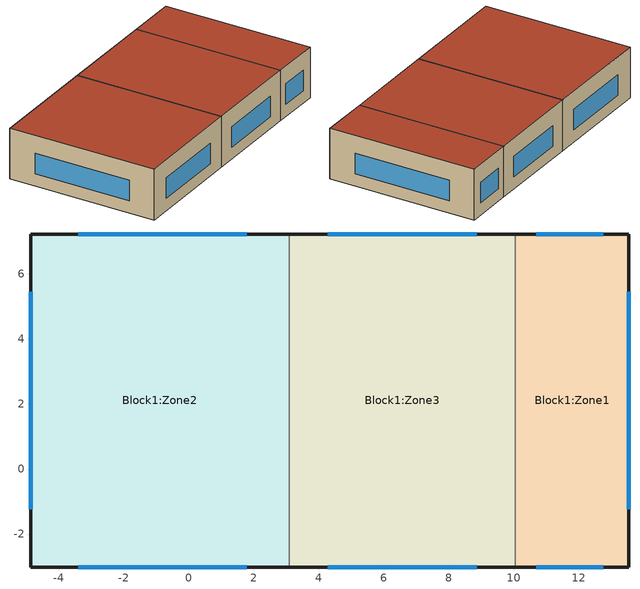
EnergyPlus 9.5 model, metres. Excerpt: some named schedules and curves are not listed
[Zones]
Block1:Zone2
 floor ground (Project ground floor): 3.09,-3.01 -4.86,-3.01 -4.86,7.23 3.09,7.23 z0
 wall outside (Project wall): 3.09,7.23 -4.86,7.23 -4.86,-3.01 3.09,-3.01 z0:3.5
 wall to Block1:Zone3 (Project semi-exposed wall): 3.09,-3.01 3.09,7.23 z0:3.5
 window (1001): 1.78,7.23 -3.4,7.23 / -4.86,5.45 -4.86,-1.23 / -3.4,-3.01 1.78,-3.01 z0.84:2.26
 roof outside (Copy of Project flat roof): -4.86,-3.01 3.09,-3.01 3.09,7.23 -4.86,7.23 z3.5
Block1:Zone3
 floor ground (Project ground floor): 10.05,-3.01 3.09,-3.01 3.09,7.23 10.05,7.23 z0
 wall outside (Project wall): 10.05,7.23 3.09,7.23 / 3.09,-3.01 10.05,-3.01 z0:3.5
 wall to Block1:Zone1 (Project semi-exposed wall_Rev): 10.05,-3.01 10.05,7.23 z0:3.5
 window (1001): 8.87,7.23 4.28,7.23 / 4.28,-3.01 8.87,-3.01 z0.84:2.26
 roof outside (Copy of Project flat roof): 3.09,-3.01 10.05,-3.01 10.05,7.23 3.09,7.23 z3.5
Block1:Zone1
 floor ground (Project ground floor): 13.54,-3.01 10.05,-3.01 10.05,7.23 13.54,7.23 z0
 wall outside (Project wall): 10.05,-3.01 13.54,-3.01 13.54,7.23 10.05,7.23 z0:3.5
 window (1001): 13.54,-1.23 13.54,5.45 / 12.75,7.23 10.7,7.23 / 10.7,-3.01 12.75,-3.01 z0.84:2.26
 roof outside (Copy of Project flat roof): 10.05,-3.01 13.54,-3.01 13.54,7.23 10.05,7.23 z3.5
[Building]
Building: North Axis=0; Terrain=Suburbs; Loads Convergence Tolerance Value=0.04; Temperature Convergence Tolerance Value=0.4; Solar Distribution=FullExterior; Maximum Number of Warmup Days=25; Minimum Number of Warmup Days=6
[Site:Location]
Untitled (O1-O1:31-12)  (01-01:31-12): Latitude=40.45; Longitude=-3.55; Time Zone=1; Elevation=582
[SizingPeriod:DesignDay] Day of Month=15; Humidity Condition Type=WetBulb; Barometric Pressure=94525.9; Wind Direction=0; Rain Indicator=No; Snow Indicator=No
Name | Month | Day Type | Maximum DryBulb Temperature | Daily DryBulb Temperature Range | Wetbulb or DewPoint at Maximum DryBulb | Wind Speed | Daylight Saving Time Indicator | Solar Model Indicator | Sky Clearness
Summer Design Day in Untitled (O1-O1:31-12) Jul | 7 | SummerDesignDay | 38.2 | 17.5 | 20.3 | 0 | Yes | ASHRAEClearSky | 0.98
Summer Design Day in Untitled (O1-O1:31-12) Aug | 8 | SummerDesignDay | 38 | 17.4 | 19.9 | 0 | Yes | ASHRAEClearSky | 0.98
Summer Design Day in Untitled (O1-O1:31-12) Sep | 9 | SummerDesignDay | 34.9 | 16.8 | 19.3 | 0 | Yes | ASHRAEClearSky | 0.98
Winter Design Day in Untitled (O1-O1:31-12) | 1 | WinterDesignDay | -4 | 0 | -4 | 11.6 | No |  | 0
[Site:GroundTemperature:BuildingSurface]
18, 18, 18, 18, 18, 18, 18, 18, 18, 18, 18, 18
[Site:GroundTemperature:FCfactorMethod]
January Ground Temperature=6.09; February Ground Temperature=5.28; March Ground Temperature=6.71; April Ground Temperature=8.95; May Ground Temperature=14.81; June Ground Temperature=19.34; July Ground Temperature=22.39; August Ground Temperature=23.32; September Ground Temperature=21.74; October Ground Temperature=18.22; November Ground Temperature=13.53; December Ground Temperature=9.18
[Site:GroundTemperature:Shallow]
14, 14, 14, 14, 14, 14, 14, 14, 14, 14, 14, 14
[Site:GroundTemperature:Deep]
14, 14, 14, 14, 14, 14, 14, 14, 14, 14, 14, 14
[Site:GroundReflectance]
0.2, 0.2, 0.2, 0.2, 0.2, 0.2, 0.2, 0.2, 0.2, 0.2, 0.2, 0.2
[Site:GroundReflectance:SnowModifier]
2, 2
[Site:WaterMainsTemperature]
Calculation Method=Correlation; Annual Average Outdoor Air Temperature=10; Maximum Difference In Monthly Average Outdoor Air Temperatures=20
[Material] Roughness=Rough; Thermal Absorptance=0.9
Name | Thickness | Conductivity | Density | Specific Heat | Solar Absorptance | Visible Absorptance
Urea Formaldehyde Foam_.1327 | 0.1327 | 0.04 | 10 | 1400 | 0.6 | 0.6
Cast Concrete_.1 | 0.1 | 1.13 | 2000 | 1000 | 0.6 | 0.6
Floor/Roof Screed_.O7 | 0.07 | 0.41 | 1200 | 840 | 0.73 | 0.73
Timber Flooring_.O3 | 0.03 | 0.14 | 650 | 1200 | 0.78 | 0.78
Asphalt 1_.O1 | 0.01 | 0.7 | 2100 | 1000 | 0.85 | 0.9
MW Glass Wool (rolls)_.1445 | 0.1445 | 0.04 | 12 | 840 | 0.6 | 0.6
Plasterboard_.O13 | 0.013 | 0.25 | 2800 | 896 | 0.5 | 0.5
Brickwork Outer_.1 | 0.1 | 0.84 | 1700 | 800 | 0.7 | 0.7
XPS Extruded Polystyrene  - CO2 Blowing_.O795 | 0.0795 | 0.034 | 35 | 1400 | 0.6 | 0.6
Concrete Block (Medium)_.1 | 0.1 | 0.51 | 1400 | 1000 | 0.6 | 0.6
Gypsum Plastering_.O13 | 0.013 | 0.4 | 1000 | 1000 | 0.5 | 0.5
[Material:NoMass]
3_RVAL_3: Roughness=Rough; Thermal Resistance=0.18; Thermal Absorptance=0.9; Solar Absorptance=0.7; Visible Absorptance=0.7
[WindowMaterial:Glazing] Optical Data Type=SpectralAverage; Thickness=0.003; Infrared Transmittance at Normal Incidence=0; Front Side Infrared Hemispherical Emissivity=0.84; Conductivity=0.9; Dirt Correction Factor for Solar and Visible Transmittance=1
Name | Solar Transmittance at Normal Incidence | Front Side Solar Reflectance at Normal Incidence | Back Side Solar Reflectance at Normal Incidence | Visible Transmittance at Normal Incidence | Front Side Visible Reflectance at Normal Incidence | Back Side Visible Reflectance at Normal Incidence | Back Side Infrared Hemispherical Emissivity
2 | 0.837 | 0.075 | 0.075 | 0.898 | 0.081 | 0.081 | 0.84
38 | 0.74 | 0.09 | 0.1 | 0.82 | 0.11 | 0.12 | 0.2
[WindowMaterial:Gas]
1002: Gas Type=Air; Thickness=0.013
[Construction]
Project ground floor: Urea Formaldehyde Foam_.1327, Cast Concrete_.1, Floor/Roof Screed_.O7, Timber Flooring_.O3
Copy of Project flat roof: Asphalt 1_.O1, MW Glass Wool (rolls)_.1445, 3_RVAL_3, Plasterboard_.O13
Project semi-exposed wall; Project wall: Brickwork Outer_.1, XPS Extruded Polystyrene  - CO2 Blowing_.O795, Concrete Block (Medium)_.1, Gypsum Plastering_.O13
Project semi-exposed wall_Rev: Gypsum Plastering_.O13, Concrete Block (Medium)_.1, XPS Extruded Polystyrene  - CO2 Blowing_.O795, Brickwork Outer_.1
1001: 38, 1002, 2
[Zone] Type=1; Multiplier=1; Zone Inside Convection Algorithm=TARP
Name | Volume | Floor Area | Part of Total Floor Area
Block1:Zone2 | 254.0256 | 72.5787 | Yes
Block1:Zone3 | 225.2987 | 64.3711 | No
Block1:Zone1 | 103.0831 | 29.4523 | Yes
[PEOPLE] Number of People Schedule=Office_OpenOff_Occ; Number of People Calculation Method=People/Area; People per Zone Floor Area=0.111; Fraction Radiant=0.3; Sensible Heat Fraction=AutoCalculate; Carbon Dioxide Generation Rate=3.82e-08; Enable ASHRAE 55 Comfort Warnings=No; Mean Radiant Temperature Calculation Type=ZoneAveraged; Work Efficiency Schedule=Work efficiency; Clothing Insulation Calculation Method=ClothingInsulationSchedule; Air Velocity Schedule=AirVelocitySchedule; Thermal Comfort Model 1 Type=AdaptiveASH55; Thermal Comfort Model 2 Type=AdaptiveCEN15251
Name | Zone or ZoneList | Activity Level Schedule | Clothing Insulation Schedule
People Block1:Zone2 | Block1:Zone2 | Activity Schedule 35 | Clothing Schedule 35
People Block1:Zone1 | Block1:Zone1 | Activity Schedule 49 | Clothing Schedule 49
[Lights] Schedule=Office_OpenOff_Light; Design Level Calculation Method=Watts/Area; Watts per Zone Floor Area=20; Return Air Fraction=0; Fraction Radiant=0.42; Fraction Visible=0.18; Fraction Replaceable=1
Name | Zone or ZoneList
Block1:Zone2 | Block1:Zone2
Block1:Zone1 | Block1:Zone1
[OtherEquipment] Fuel Type=Electricity; Schedule=Office_OpenOff_Equip; Design Level Calculation Method=Watts/Area; Power per Zone Floor Area=11.77; Fraction Latent=0; Fraction Radiant=0.2; Fraction Lost=0; Carbon Dioxide Generation Rate=0
Name | Zone or ZoneList | EndUse Subcategory
Block1:Zone2 Equipment gain 1 | Block1:Zone2 | ELECTRIC EQUIPMENT#Block1:Zone2#05
Block1:Zone1 Equipment gain 1 | Block1:Zone1 | ELECTRIC EQUIPMENT#Block1:Zone1#05
[DesignSpecification:OutdoorAir] Outdoor Air Method=Sum; Outdoor Air Flow per Person=0.01; Outdoor Air Flow per Zone Floor Area=0; Outdoor Air Flow per Zone=0; Outdoor Air Flow Air Changes per Hour=0; Outdoor Air Schedule=On 24/7
Block1:Zone2 Design Specification Outdoor Air Object; Block1:Zone1 Design Specification Outdoor Air Object
[DesignSpecification:ZoneAirDistribution] Zone Air Distribution Effectiveness in Cooling Mode=1; Zone Air Distribution Effectiveness in Heating Mode=1; Zone Secondary Recirculation Fraction=0
Block1:Zone2 Design Specification Zone Air Distribution Object; Block1:Zone1 Design Specification Zone Air Distribution Object
[Sizing:Zone] Zone Cooling Design Supply Air Temperature Input Method=SupplyAirTemperature; Zone Cooling Design Supply Air Temperature=14; Zone Cooling Design Supply Air Temperature Difference=5; Zone Heating Design Supply Air Temperature Input Method=SupplyAirTemperature; Zone Heating Design Supply Air Temperature=50; Zone Heating Design Supply Air Temperature Difference=15; Zone Cooling Design Supply Air Humidity Ratio=0.009; Zone Heating Design Supply Air Humidity Ratio=0.004; Zone Heating Sizing Factor=1.25; Zone Cooling Sizing Factor=1.15; Cooling Design Air Flow Method=DesignDay; Cooling Design Air Flow Rate=0; Cooling Minimum Air Flow per Zone Floor Area=0.00076; Cooling Minimum Air Flow=0; Cooling Minimum Air Flow Fraction=0; Heating Design Air Flow Method=DesignDay; Heating Design Air Flow Rate=0; Heating Maximum Air Flow per Zone Floor Area=0.00203; Heating Maximum Air Flow=0.14158; Heating Maximum Air Flow Fraction=0.3; Account for Dedicated Outdoor Air System=No; Dedicated Outdoor Air System Control Strategy=NeutralSupplyAir; Dedicated Outdoor Air Low Setpoint Temperature for Design=autosize; Dedicated Outdoor Air High Setpoint Temperature for Design=autosize
Name | Design Specification Outdoor Air Object | Design Specification Zone Air Distribution Object
Block1:Zone2 | Block1:Zone2 Design Specification Outdoor Air Object | Block1:Zone2 Design Specification Zone Air Distribution Object
Block1:Zone1 | Block1:Zone1 Design Specification Outdoor Air Object | Block1:Zone1 Design Specification Zone Air Distribution Object
[ZoneControl:Thermostat] Control Type Schedule=Control type schedule: Always 4
Name | Zone or ZoneList | Control 1
Block1:Zone2 Thermostat | Block1:Zone2 | Block1:Zone2 Dual SP
Block1:Zone1 Thermostat | Block1:Zone1 | Block1:Zone1 Dual SP
[ZoneControl:Thermostat:OperativeTemperature] Radiative Fraction Input Mode=Scheduled; Radiative Fraction Schedule=TypOperativeTempControlSch
Name | Thermostat
 | Block1:Zone2 Thermostat
 | Block1:Zone1 Thermostat
[ThermostatSetpoint:DualSetpoint]
Name | Heating Setpoint Temperature Schedule | Cooling Setpoint Temperature Schedule
Block1:Zone2 Dual SP | FORSCRIPT_AHST_Block1_Zone2 | FORSCRIPT_ACST_Block1_Zone2
Block1:Zone1 Dual SP | FORSCRIPT_AHST_Block1_Zone1 | FORSCRIPT_ACST_Block1_Zone1
[ZoneHVAC:PackagedTerminalAirConditioner] Availability Schedule=On 24/7; Cooling Supply Air Flow Rate=autosize; Heating Supply Air Flow Rate=autosize; No Load Supply Air Flow Rate=autosize; Cooling Outdoor Air Flow Rate=0; Heating Outdoor Air Flow Rate=0; No Load Outdoor Air Flow Rate=0; Fan Placement=DrawThrough; Supply Air Fan Operating Mode Schedule=Fan operation mode - Cycling
Name | Supply Air Fan | Heating Coil | Cooling Coil
Block1:Zone2 PTAC | Block1:Zone2 PTAC Supply Fan | Block1:Zone2 PTAC Heating Coil | Block1:Zone2 PTAC DX Cooling Coil
Block1:Zone1 PTAC | Block1:Zone1 PTAC Supply Fan | Block1:Zone1 PTAC Heating Coil | Block1:Zone1 PTAC DX Cooling Coil
[Zone equipment]
Block1:Zone2: Block1:Zone2 PTAC
Block1:Zone1: Block1:Zone1 PTAC
[Fan:OnOff] Availability Schedule=On 24/7; Fan Total Efficiency=0.7; Pressure Rise=100; Maximum Flow Rate=autosize; Motor Efficiency=0.9; Motor In Airstream Fraction=1; Fan Power Ratio Function of Speed Ratio Curve=DefaultFanPowerRatioCurve; Fan Efficiency Ratio Function of Speed Ratio Curve=DefaultFanEffRatioCurve; EndUse Subcategory=General
Block1:Zone2 PTAC Supply Fan; Block1:Zone1 PTAC Supply Fan
[Coil:Cooling:DX:SingleSpeed] Availability Schedule=On 24/7; Gross Rated Total Cooling Capacity=autosize; Gross Rated Sensible Heat Ratio=autosize; Gross Rated Cooling COP=3; Rated Air Flow Rate=autosize; Rated Evaporator Fan Power Per Volume Flow Rate=773.3; Total Cooling Capacity Function of Temperature Curve=DXClgCoilTotalClgCapFuncTemperature; Total Cooling Capacity Function of Flow Fraction Curve=DXClgCoilTotalClgCapFuncFlowFraction; Energy Input Ratio Function of Temperature Curve=DXClgCoilEnergyInputRatioFuncTemperature; Energy Input Ratio Function of Flow Fraction Curve=DXClgCoilEnergyInputRatioFuncFlowFraction; Part Load Fraction Correlation Curve=DXCoilPartLoadFractionCorrelation; Minimum Outdoor DryBulb Temperature for Compressor Operation=-25; Nominal Time for Condensate Removal to Begin=0; Ratio of Initial Moisture Evaporation Rate and Steady State Latent Capacity=0; Maximum Cycling Rate=0; Latent Capacity Time Constant=0; Condenser Type=AirCooled; Evaporative Condenser Effectiveness=0.9; Evaporative Condenser Air Flow Rate=autosize; Evaporative Condenser Pump Rated Power Consumption=0; Crankcase Heater Capacity=0; Maximum Outdoor DryBulb Temperature for Crankcase Heater Operation=10
Block1:Zone2 PTAC DX Cooling Coil; Block1:Zone1 PTAC DX Cooling Coil
[Coil:Heating:Electric] Availability Schedule=On 24/7; Efficiency=1; Nominal Capacity=autosize
Block1:Zone2 PTAC Heating Coil; Block1:Zone1 PTAC Heating Coil
[ENERGYMANAGEMENTSYSTEM:SENSOR]
Name | OutputVariable or OutputMeter Index Key | OutputVariable or OutputMeter
RMOT | People Block1:Zone2 | Zone Thermal Comfort CEN 15251 Adaptive Model Running Average Outdoor Air Temperature
PMOT | People Block1:Zone2 | Zone Thermal Comfort ASHRAE 55 Adaptive Model Running Average Outdoor Air Temperature
Block1_Zone2_OpT; Block1_Zone2_Wall_3_0_0_0_0_0_Win_OpT; Block1_Zone2_Wall_4_0_0_0_0_0_Win_OpT; Block1_Zone2_Wall_5_0_0_0_0_0_Win_OpT | Block1:Zone2 | Zone Operative Temperature
Block1_Zone2_WindSpeed; Block1_Zone2_Wall_3_0_0_0_0_0_Win_WindSpeed; Block1_Zone2_Wall_4_0_0_0_0_0_Win_WindSpeed; Block1_Zone2_Wall_5_0_0_0_0_0_Win_WindSpeed | Block1:Zone2 | Zone Outdoor Air Wind Speed
Block1_Zone2_OutT; Block1_Zone2_Wall_3_0_0_0_0_0_Win_OutT; Block1_Zone2_Wall_4_0_0_0_0_0_Win_OutT; Block1_Zone2_Wall_5_0_0_0_0_0_Win_OutT | Block1:Zone2 | Zone Outdoor Air Drybulb Temperature
Block1_Zone1_OpT; Block1_Zone1_Wall_2_0_0_0_0_0_Win_OpT; Block1_Zone1_Wall_3_0_0_0_0_0_Win_OpT; Block1_Zone1_Wall_5_0_0_0_0_0_Win_OpT | Block1:Zone1 | Zone Operative Temperature
Block1_Zone1_WindSpeed; Block1_Zone1_Wall_2_0_0_0_0_0_Win_WindSpeed; Block1_Zone1_Wall_3_0_0_0_0_0_Win_WindSpeed; Block1_Zone1_Wall_5_0_0_0_0_0_Win_WindSpeed | Block1:Zone1 | Zone Outdoor Air Wind Speed
Block1_Zone1_OutT; Block1_Zone1_Wall_2_0_0_0_0_0_Win_OutT; Block1_Zone1_Wall_3_0_0_0_0_0_Win_OutT; Block1_Zone1_Wall_5_0_0_0_0_0_Win_OutT | Block1:Zone1 | Zone Outdoor Air Drybulb Temperature
OutT | Environment | Site Outdoor Air Drybulb Temperature
Block1_Zone2_HeatCoil; Block1_Zone2_Wall_3_0_0_0_0_0_Win_HeatCoil; Block1_Zone2_Wall_4_0_0_0_0_0_Win_HeatCoil; Block1_Zone2_Wall_5_0_0_0_0_0_Win_HeatCoil | Block1:Zone2 PTAC Heating Coil | Heating Coil Heating Energy
Block1_Zone1_HeatCoil; Block1_Zone1_Wall_2_0_0_0_0_0_Win_HeatCoil; Block1_Zone1_Wall_3_0_0_0_0_0_Win_HeatCoil; Block1_Zone1_Wall_5_0_0_0_0_0_Win_HeatCoil | Block1:Zone1 PTAC Heating Coil | Heating Coil Heating Energy
Block1_Zone2_CoolCoil; Block1_Zone2_Wall_3_0_0_0_0_0_Win_CoolCoil; Block1_Zone2_Wall_4_0_0_0_0_0_Win_CoolCoil; Block1_Zone2_Wall_5_0_0_0_0_0_Win_CoolCoil | Block1:Zone2 PTAC DX Cooling Coil | Cooling Coil Total Cooling Rate
Block1_Zone1_CoolCoil; Block1_Zone1_Wall_2_0_0_0_0_0_Win_CoolCoil; Block1_Zone1_Wall_3_0_0_0_0_0_Win_CoolCoil; Block1_Zone1_Wall_5_0_0_0_0_0_Win_CoolCoil | Block1:Zone1 PTAC DX Cooling Coil | Cooling Coil Total Cooling Rate
[ENERGYMANAGEMENTSYSTEM:ACTUATOR]
Name | Actuated Component Unique | Actuated Component Type | Actuated Component Control Type
FORSCRIPT_AHST_Sch_Block1_Zone2 | FORSCRIPT_AHST_Block1_Zone2 | Schedule:Compact | Schedule Value
FORSCRIPT_ACST_Sch_Block1_Zone2 | FORSCRIPT_ACST_Block1_Zone2 | Schedule:Compact | Schedule Value
FORSCRIPT_AHST_Sch_Block1_Zone1 | FORSCRIPT_AHST_Block1_Zone1 | Schedule:Compact | Schedule Value
FORSCRIPT_ACST_Sch_Block1_Zone1 | FORSCRIPT_ACST_Block1_Zone1 | Schedule:Compact | Schedule Value
Block1_Zone2_Wall_3_0_0_0_0_0_Win_VentOpenFact | Block1:Zone2_Wall_3_0_0_0_0_0_Win | AirFlow Network Window/Door Opening | Venting Opening Factor
Block1_Zone2_Wall_4_0_0_0_0_0_Win_VentOpenFact | Block1:Zone2_Wall_4_0_0_0_0_0_Win | AirFlow Network Window/Door Opening | Venting Opening Factor
Block1_Zone2_Wall_5_0_0_0_0_0_Win_VentOpenFact | Block1:Zone2_Wall_5_0_0_0_0_0_Win | AirFlow Network Window/Door Opening | Venting Opening Factor
Block1_Zone1_Wall_2_0_0_0_0_0_Win_VentOpenFact | Block1:Zone1_Wall_2_0_0_0_0_0_Win | AirFlow Network Window/Door Opening | Venting Opening Factor
Block1_Zone1_Wall_3_0_0_0_0_0_Win_VentOpenFact | Block1:Zone1_Wall_3_0_0_0_0_0_Win | AirFlow Network Window/Door Opening | Venting Opening Factor
Block1_Zone1_Wall_5_0_0_0_0_0_Win_VentOpenFact | Block1:Zone1_Wall_5_0_0_0_0_0_Win | AirFlow Network Window/Door Opening | Venting Opening Factor
[ENERGYMANAGEMENTSYSTEM:PROGRAMCALLINGMANAGER]
SetComfTemp: BeginTimestepBeforePredictor; SetComfTemp
CountHours_Block1_Zone2: BeginTimestepBeforePredictor; CountHours_Block1_Zone2
CountHours_Block1_Zone1: BeginTimestepBeforePredictor; CountHours_Block1_Zone1
SetAppLimits: BeginTimestepBeforePredictor; SetAppLimits
ApplyCAT: BeginTimestepBeforePredictor; ApplyCAT
SetAST: BeginTimestepBeforePredictor; SetAST
SetASTnoTol: BeginTimestepBeforePredictor; SetASTnoTol
CountHoursNoApp_Block1_Zone2: BeginTimestepBeforePredictor; CountHoursNoApp_Block1_Zone2
CountHoursNoApp_Block1_Zone1: BeginTimestepBeforePredictor; CountHoursNoApp_Block1_Zone1
SetInputData: BeginTimestepBeforePredictor; SetInputData
SetVST: BeginTimestepBeforePredictor; SetVST
ApplyAST_Block1_Zone2: BeginTimestepBeforePredictor; ApplyAST_Block1_Zone2
ApplyAST_Block1_Zone1: BeginTimestepBeforePredictor; ApplyAST_Block1_Zone1
SetWindowOperation_Block1_Zone2_Wall_3_0_0_0_0_0_Win: BeginTimestepBeforePredictor; SetWindowOperation_Block1_Zone2_Wall_3_0_0_0_0_0_Win
SetWindowOperation_Block1_Zone2_Wall_4_0_0_0_0_0_Win: BeginTimestepBeforePredictor; SetWindowOperation_Block1_Zone2_Wall_4_0_0_0_0_0_Win
SetWindowOperation_Block1_Zone2_Wall_5_0_0_0_0_0_Win: BeginTimestepBeforePredictor; SetWindowOperation_Block1_Zone2_Wall_5_0_0_0_0_0_Win
SetWindowOperation_Block1_Zone1_Wall_2_0_0_0_0_0_Win: BeginTimestepBeforePredictor; SetWindowOperation_Block1_Zone1_Wall_2_0_0_0_0_0_Win
SetWindowOperation_Block1_Zone1_Wall_3_0_0_0_0_0_Win: BeginTimestepBeforePredictor; SetWindowOperation_Block1_Zone1_Wall_3_0_0_0_0_0_Win
SetWindowOperation_Block1_Zone1_Wall_5_0_0_0_0_0_Win: BeginTimestepBeforePredictor; SetWindowOperation_Block1_Zone1_Wall_5_0_0_0_0_0_Win
[ENERGYMANAGEMENTSYSTEM:PROGRAM]
SetComfTemp: if AdapStand == 1; set ComfTemp = RMOT*0.33+18.8; elseif AdapStand == 2; set ComfTemp = PMOT*0.31+17.8; endif
CountHours_Block1_Zone2: if (AdapStand == 1 ); if (RMOT >= AHSTall) && (RMOT <= ACSTaul); if (Block1_Zone2_OpT <= ACSTnoTol); if (Block1_Zone2_OpT >= AHSTnoTol); set ComfHours_Block1_Zone2 = 1*ZoneTimeStep; set DiscomfAppHotHours_Block1_Zone2 = 0; set DiscomfAppColdHours_Block1_Zone2 = 0; set DiscomfNonAppHotHours_Block1_Zone2 = 0; set DiscomfNonAppColdHours_Block1_Zone2 = 0; endif; elseif (Block1_Zone2_OpT > ACSTnoTol); set ComfHours_Block1_Zone2 = 0; set DiscomfAppHotHours_Block1_Zone2 = 1*ZoneTimeStep; set DiscomfAppColdHours_Block1_Zone2 = 0; set DiscomfNonAppHotHours_Block1_Zone2 = 0; set DiscomfNonAppColdHours_Block1_Zone2 = 0; elseif (Block1_Zone2_OpT < AHSTnoTol); set ComfHours_Block1_Zone2 = 0; set DiscomfAppHotHours_Block1_Zone2 = 0; set DiscomfAppColdHours_Block1_Zone2 = 1*ZoneTimeStep; set DiscomfNonAppHotHours_Block1_Zone2 = 0; set DiscomfNonAppColdHours_Block1_Zone2 = 0; endif; elseif (RMOT > ACSTaul); set ComfHours_Block1_Zone2 = 0; set DiscomfAppHotHours_Block1_Zone2 = 0; set DiscomfAppColdHours_Block1_Zone2 = 0; set DiscomfNonAppHotHours_Block1_Zone2 = 1*ZoneTimeStep; set DiscomfNonAppColdHours_Block1_Zone2 = 0; elseif (RMOT < AHSTall); set ComfHours_Block1_Zone2 = 0; set DiscomfAppHotHours_Block1_Zone2 = 0; set DiscomfAppColdHours_Block1_Zone2 = 0; set DiscomfNonAppHotHours_Block1_Zone2 = 0; set DiscomfNonAppColdHours_Block1_Zone2 = 1*ZoneTimeStep; endif; elseif (AdapStand == 2 ); if (PMOT >= AHSTall) && (PMOT <= ACSTaul); if (Block1_Zone2_OpT <= ACSTnoTol); if (Block1_Zone2_OpT >= AHSTnoTol); set ComfHours_Block1_Zone2 = 1*ZoneTimeStep; set DiscomfAppHotHours_Block1_Zone2 = 0; set DiscomfAppColdHours_Block1_Zone2 = 0; set DiscomfNonAppHotHours_Block1_Zone2 = 0; set DiscomfNonAppColdHours_Block1_Zone2 = 0; endif; elseif (Block1_Zone2_OpT > ACSTnoTol); set ComfHours_Block1_Zone2 = 0; set DiscomfAppHotHours_Block1_Zone2 = 1*ZoneTimeStep; set DiscomfAppColdHours_Block1_Zone2 = 0; set DiscomfNonAppHotHours_Block1_Zone2 = 0; set DiscomfNonAppColdHours_Block1_Zone2 = 0; elseif (Block1_Zone2_OpT < AHSTnoTol); set ComfHours_Block1_Zone2 = 0; set DiscomfAppHotHours_Block1_Zone2 = 0; set DiscomfAppColdHours_Block1_Zone2 = 1*ZoneTimeStep; set DiscomfNonAppHotHours_Block1_Zone2 = 0; set DiscomfNonAppColdHours_Block1_Zone2 = 0; endif; elseif (PMOT > ACSTaul); set ComfHours_Block1_Zone2 = 0; set DiscomfAppHotHours_Block1_Zone2 = 0; set DiscomfAppColdHours_Block1_Zone2 = 0; set DiscomfNonAppHotHours_Block1_Zone2 = 1*ZoneTimeStep; set DiscomfNonAppColdHours_Block1_Zone2 = 0; elseif (PMOT < AHSTall); set ComfHours_Block1_Zone2 = 0; set DiscomfAppHotHours_Block1_Zone2 = 0; set DiscomfAppColdHours_Block1_Zone2 = 0; set DiscomfNonAppHotHours_Block1_Zone2 = 0; set DiscomfNonAppColdHours_Block1_Zone2 = 1*ZoneTimeStep; endif; endif
CountHours_Block1_Zone1: if (AdapStand == 1 ); if (RMOT >= AHSTall) && (RMOT <= ACSTaul); if (Block1_Zone1_OpT <= ACSTnoTol); if (Block1_Zone1_OpT >= AHSTnoTol); set ComfHours_Block1_Zone1 = 1*ZoneTimeStep; set DiscomfAppHotHours_Block1_Zone1 = 0; set DiscomfAppColdHours_Block1_Zone1 = 0; set DiscomfNonAppHotHours_Block1_Zone1 = 0; set DiscomfNonAppColdHours_Block1_Zone1 = 0; endif; elseif (Block1_Zone1_OpT > ACSTnoTol); set ComfHours_Block1_Zone1 = 0; set DiscomfAppHotHours_Block1_Zone1 = 1*ZoneTimeStep; set DiscomfAppColdHours_Block1_Zone1 = 0; set DiscomfNonAppHotHours_Block1_Zone1 = 0; set DiscomfNonAppColdHours_Block1_Zone1 = 0; elseif (Block1_Zone1_OpT < AHSTnoTol); set ComfHours_Block1_Zone1 = 0; set DiscomfAppHotHours_Block1_Zone1 = 0; set DiscomfAppColdHours_Block1_Zone1 = 1*ZoneTimeStep; set DiscomfNonAppHotHours_Block1_Zone1 = 0; set DiscomfNonAppColdHours_Block1_Zone1 = 0; endif; elseif (RMOT > ACSTaul); set ComfHours_Block1_Zone1 = 0; set DiscomfAppHotHours_Block1_Zone1 = 0; set DiscomfAppColdHours_Block1_Zone1 = 0; set DiscomfNonAppHotHours_Block1_Zone1 = 1*ZoneTimeStep; set DiscomfNonAppColdHours_Block1_Zone1 = 0; elseif (RMOT < AHSTall); set ComfHours_Block1_Zone1 = 0; set DiscomfAppHotHours_Block1_Zone1 = 0; set DiscomfAppColdHours_Block1_Zone1 = 0; set DiscomfNonAppHotHours_Block1_Zone1 = 0; set DiscomfNonAppColdHours_Block1_Zone1 = 1*ZoneTimeStep; endif; elseif (AdapStand == 2 ); if (PMOT >= AHSTall) && (PMOT <= ACSTaul); if (Block1_Zone1_OpT <= ACSTnoTol); if (Block1_Zone1_OpT >= AHSTnoTol); set ComfHours_Block1_Zone1 = 1*ZoneTimeStep; set DiscomfAppHotHours_Block1_Zone1 = 0; set DiscomfAppColdHours_Block1_Zone1 = 0; set DiscomfNonAppHotHours_Block1_Zone1 = 0; set DiscomfNonAppColdHours_Block1_Zone1 = 0; endif; elseif (Block1_Zone1_OpT > ACSTnoTol); set ComfHours_Block1_Zone1 = 0; set DiscomfAppHotHours_Block1_Zone1 = 1*ZoneTimeStep; set DiscomfAppColdHours_Block1_Zone1 = 0; set DiscomfNonAppHotHours_Block1_Zone1 = 0; set DiscomfNonAppColdHours_Block1_Zone1 = 0; elseif (Block1_Zone1_OpT < AHSTnoTol); set ComfHours_Block1_Zone1 = 0; set DiscomfAppHotHours_Block1_Zone1 = 0; set DiscomfAppColdHours_Block1_Zone1 = 1*ZoneTimeStep; set DiscomfNonAppHotHours_Block1_Zone1 = 0; set DiscomfNonAppColdHours_Block1_Zone1 = 0; endif; elseif (PMOT > ACSTaul); set ComfHours_Block1_Zone1 = 0; set DiscomfAppHotHours_Block1_Zone1 = 0; set DiscomfAppColdHours_Block1_Zone1 = 0; set DiscomfNonAppHotHours_Block1_Zone1 = 1*ZoneTimeStep; set DiscomfNonAppColdHours_Block1_Zone1 = 0; elseif (PMOT < AHSTall); set ComfHours_Block1_Zone1 = 0; set DiscomfAppHotHours_Block1_Zone1 = 0; set DiscomfAppColdHours_Block1_Zone1 = 0; set DiscomfNonAppHotHours_Block1_Zone1 = 0; set DiscomfNonAppColdHours_Block1_Zone1 = 1*ZoneTimeStep; endif; endif
SetAppLimits: If AdapStand == 1; set ACSTaul = 30; set ACSTall = 10; set AHSTaul = 30; set AHSTall = 10; elseif AdapStand == 2; set ACSTaul = 33.5; set ACSTall = 10; set AHSTaul = 33.5; set AHSTall = 10; else; set ACSTaul = 50; set ACSTall = 50; set AHSTaul = 50; set AHSTall = 50; endif
ApplyCAT: if (AdapStand == 1 ); if (CAT == 1); set ACSToffset = 2; set AHSToffset = -3; elseif (CAT == 2); set ACSToffset = 3; set AHSToffset = -4; elseif (CAT == 3); set ACSToffset = 4; set AHSToffset = -5; endif; elseif (AdapStand == 2 ); if (CAT == 90); set ACSToffset = 2.5; set AHSToffset = -2.5; elseif (CAT == 80); set ACSToffset = 3.5; set AHSToffset = -3.5; endif; endif
SetAST: if (AdapStand == 0) && (CurrentTime < 7); set ACST = 27+ACSTtol; set AHST = 17+AHSTtol; elseif (AdapStand == 0) && (CurrentTime < 15); set ACST = 25; set AHST = 20+AHSTtol; elseif (AdapStand == 0) && (CurrentTime < 23); set ACST = 25+ACSTtol; set AHST = 20+AHSTtol; elseif (AdapStand == 0) && (CurrentTime < 24); set ACST = 27+ACSTtol; set AHST = 17+AHSTtol; endif; if (AdapStand == 1) && (ComfMod == 0); if (DayOfYear >= 121) && (DayOfYear < 274); if (CAT==1); set ACST = 25.5+ACSTtol; elseif (CAT==2); set ACST = 26+ACSTtol; elseif (CAT==3); set ACST = 27+ACSTtol; endif; else; if (CAT==1); set ACST = 25+ACSTtol; elseif (CAT==2); set ACST = 25+ACSTtol; elseif (CAT==3); set ACST = 25+ACSTtol; endif; endif; endif; if (AdapStand == 1) && (ComfMod == 0); if (DayOfYear >= 121) && (DayOfYear < 274); if (CAT==1); set AHST = 23.5+AHSTtol; elseif (CAT==2); set AHST = 23+AHSTtol; elseif (CAT==3); set AHST = 22+AHSTtol; endif; else; if (CAT==1); set AHST = 21+AHSTtol; elseif (CAT==2); set AHST = 20+AHSTtol; elseif (CAT==3); set AHST = 18+AHSTtol; endif; endif; endif; if (AdapStand == 1) && (ComfMod == 1) && (RMOT >= ACSTall) && (RMOT <= ACSTaul); set ACST = RMOT*0.33+18.8+ACSToffset+ACSTtol; elseif (AdapStand == 1) && (ComfMod == 1) && (CurrentTime < 7); set ACST = 27+ACSTtol; elseif (AdapStand == 1) && (ComfMod == 1) && (CurrentTime < 15); set ACST = 50; elseif (AdapStand == 1) && (ComfMod == 1) && (CurrentTime < 23); set ACST = 25+ACSTtol; elseif (AdapStand == 1) && (ComfMod == 1) && (CurrentTime < 24); set ACST = 27+ACSTtol; endif; if (AdapStand == 1) && (ComfMod == 1) && (RMOT >= AHSTall) && (RMOT <= AHSTaul); set AHST = RMOT*0.33+18.8+AHSToffset+AHSTtol; elseif (AdapStand == 1) && (ComfMod == 1) && (CurrentTime < 7); set AHST = 17+AHSTtol; elseif (AdapStand == 1) && (ComfMod == 1) && (CurrentTime < 23); set AHST = 20+AHSTtol; elseif (AdapStand == 1) && (ComfMod == 1) && (CurrentTime < 24); set AHST = 17+AHSTtol; endif; if (AdapStand == 1) && (ComfMod == 2) && (RMOT >= ACSTall) && (RMOT <= ACSTaul); set ACST = RMOT*0.33+18.8+ACSToffset+ACSTtol; elseif (AdapStand == 1) && (ComfMod == 2) && (RMOT < ACSTall) && (CAT==1); set ACST = 25+ACSTtol; elseif (AdapStand == 1) && (ComfMod == 2) && (RMOT > ACSTaul) && (CAT==1); set ACST = 25.5+ACSTtol; elseif (AdapStand == 1) && (ComfMod == 2) && (RMOT < ACSTall) && (CAT==2); set ACST = 25+ACSTtol; elseif (AdapStand == 1) && (ComfMod == 2) && (RMOT > ACSTaul) && (CAT==2); set ACST = 26+ACSTtol; elseif (AdapStand == 1) && (ComfMod == 2) && (RMOT < ACSTall) && (CAT==3); set ACST = 25+ACSTtol; elseif (AdapStand == 1) && (ComfMod == 2) && (RMOT > ACSTaul) && (CAT==3); set ACST = 27+ACSTtol; endif; if (AdapStand == 1) && (ComfMod == 2) && (RMOT >= AHSTall) && (RMOT <= AHSTaul); set AHST = RMOT*0.33+18.8+AHSToffset+AHSTtol; elseif (AdapStand == 1) && (ComfMod == 2) && (RMOT < AHSTall) && (CAT==1); set AHST = 21+AHSTtol; elseif (AdapStand == 1) && (ComfMod == 2) && (RMOT > AHSTaul) && (CAT==1); set AHST = 23.5+AHSTtol; elseif (AdapStand == 1) && (ComfMod == 2) && (RMOT < AHSTall) && (CAT==2); set AHST = 20+AHSTtol; elseif (AdapStand == 1) && (ComfMod == 2) && (RMOT > AHSTaul) && (CAT==2); set AHST = 23+AHSTtol; elseif (AdapStand == 1) && (ComfMod == 2) && (RMOT < AHSTall) && (CAT==3); set AHST = 18+AHSTtol; elseif (AdapStand == 1) && (ComfMod == 2) && (RMOT > AHSTaul) && (CAT==3); set AHST = 22+AHSTtol; endif; if (AdapStand == 1) && (ComfMod == 3) && (RMOT >= ACSTall) && (RMOT <= ACSTaul); set ACST = RMOT*0.33+18.8+ACSToffset+ACSTtol; elseif (AdapStand == 1) && (ComfMod == 3) && (RMOT < ACSTall); set ACST = ACSTall*0.33+18.8+ACSToffset+ACSTtol; elseif (AdapStand == 1) && (ComfMod == 3) && (RMOT > ACSTaul); set ACST = ACSTaul*0.33+18.8+ACSToffset+ACSTtol; endif; if (AdapStand == 1) && (ComfMod == 3) && (RMOT >= AHSTall) && (RMOT <= AHSTaul); set AHST = RMOT*0.33+18.8+AHSToffset+AHSTtol; elseif (AdapStand == 1) && (ComfMod == 3) && (RMOT < AHSTall); set AHST = AHSTall*0.33+18.8+AHSToffset+AHSTtol; elseif (AdapStand == 1) && (ComfMod == 3) && (RMOT > AHSTaul); set AHST = AHSTaul*0.33+18.8+AHSToffset+AHSTtol; endif; if (AdapStand == 2) && (ComfMod == 0); if (DayOfYear >= 121) && (DayOfYear < 274); if (CAT==80); set ACST = 26.8+ACSTtol; elseif (CAT==90); set ACST = 25.8+ACSTtol; endif; else; if (CAT==80); set ACST = 22.9+ACSTtol; elseif (CAT==90); set ACST = 23.9+ACSTtol; endif; endif; endif; if (AdapStand == 2) && (ComfMod == 0); if (DayOfYear >= 121) && (DayOfYear < 274); if (CAT==80); set AHST = 24.6+AHSTtol; elseif (CAT==90); set AHST = 23.6+AHSTtol; endif; else; if (CAT==80); set AHST = 18.6+AHSTtol; elseif (CAT==90); set AHST = 19.6+AHSTtol; endif; endif; endif; if (AdapStand == 2) && (ComfMod == 1) && (PMOT >= ACSTall) && (PMOT <= ACSTaul); set ACST = PMOT*0.31+17.8+ACSToffset+ACSTtol; elseif (AdapStand == 2) && (ComfMod == 1) && (CurrentTime < 7); set ACST = 27+ACSTtol; elseif (AdapStand == 2) && (ComfMod == 1) && (CurrentTime < 15); set ACST = 50; elseif (AdapStand == 2) && (ComfMod == 1) && (CurrentTime < 23); set ACST = 25+ACSTtol; elseif (AdapStand == 2) && (ComfMod == 1) && (CurrentTime < 24); set ACST = 27+ACSTtol; endif; if (AdapStand == 2) && (ComfMod == 1) && (PMOT >= AHSTall) && (PMOT <= AHSTaul); set AHST = PMOT*0.31+17.8+AHSToffset+AHSTtol; elseif (AdapStand == 2) && (ComfMod == 1) && (CurrentTime < 7); set AHST = 17+AHSTtol; elseif (AdapStand == 2) && (ComfMod == 1) && (CurrentTime < 23); set AHST = 20+AHSTtol; elseif (AdapStand == 2) && (ComfMod == 1) && (CurrentTime < 24); set AHST = 17+AHSTtol; endif; if (AdapStand == 2) && (ComfMod == 2) && (PMOT >= ACSTall) && (PMOT <= ACSTaul); set ACST = PMOT*0.31+17.8+ACSToffset+ACSTtol; elseif (AdapStand == 2) && (ComfMod == 2) && (PMOT < ACSTall); set ACST = 23.9+ACSTtol; elseif (AdapStand == 2) && (ComfMod == 2) && (PMOT > ACSTaul); set ACST = 26.8+ACSTtol; endif; if (AdapStand == 2) && (ComfMod == 2) && (PMOT >= AHSTall) && (PMOT <= AHSTaul); set AHST = PMOT*0.31+17.8+AHSToffset+AHSTtol; elseif (AdapStand == 2) && (ComfMod == 2) && (PMOT < AHSTall); set AHST = 19.6+AHSTtol; elseif (AdapStand == 2) && (ComfMod == 2) && (PMOT > AHSTaul); set AHST = 23.6+AHSTtol; endif; if (AdapStand == 2) && (ComfMod == 3) && (PMOT >= ACSTall) && (PMOT <= ACSTaul); set ACST = PMOT*0.31+17.8+ACSToffset+ACSTtol; elseif (AdapStand == 2) && (ComfMod == 3) && (PMOT < ACSTall); set ACST = ACSTall*0.31+17.8+ACSToffset+ACSTtol; elseif (AdapStand == 2) && (ComfMod == 3) && (PMOT > ACSTaul); set ACST = ACSTaul*0.31+17.8+ACSToffset+ACSTtol; endif; if (AdapStand == 2) && (ComfMod == 3) && (PMOT >= AHSTall) && (PMOT <= AHSTaul); set AHST = PMOT*0.31+17.8+AHSToffset+AHSTtol; elseif (AdapStand == 2) && (ComfMod == 3) && (PMOT < AHSTall); set AHST = AHSTall*0.31+17.8+AHSToffset+AHSTtol; elseif (AdapStand == 2) && (ComfMod == 3) && (PMOT > AHSTaul); set AHST = AHSTaul*0.31+17.8+AHSToffset+AHSTtol; endif
SetASTnoTol: set ACSTnoTol = ACST-ACSTtol; set AHSTnoTol = AHST-AHSTtol
CountHoursNoApp_Block1_Zone2: if (Block1_Zone2_OpT <= ACSTnoTol); if (Block1_Zone2_OpT >= AHSTnoTol); set ComfHoursNoApp_Block1_Zone2  = 1*ZoneTimeStep; else; set ComfHoursNoApp_Block1_Zone2 = 0; endif; else; set ComfHoursNoApp_Block1_Zone2 = 0; endif
CountHoursNoApp_Block1_Zone1: if (Block1_Zone1_OpT <= ACSTnoTol); if (Block1_Zone1_OpT >= AHSTnoTol); set ComfHoursNoApp_Block1_Zone1  = 1*ZoneTimeStep; else; set ComfHoursNoApp_Block1_Zone1 = 0; endif; else; set ComfHoursNoApp_Block1_Zone1 = 0; endif
SetInputData: set AdapStand = 1; set CAT = 2; set ComfMod = 3; set HVACmode = 2; set VentCtrl = 0; set VSToffset = 0; set MinOToffset = 50; set MaxWindSpeed = 50; set ACSTtol = -0.1; set AHSTtol = 0.1
SetVST: set MinOutTemp = AHST - MinOToffset; if AdapStand == 0; if (CurrentTime < 7); set VST = (ACST+AHST)/2+VSToffset; elseif (CurrentTime < 15); set VST = 22.5+VSToffset; elseif (CurrentTime < 23); set VST = (ACST+AHST)/2+VSToffset; elseif (CurrentTime < 24); set VST = (ACST+AHST)/2+VSToffset; endif; elseif AdapStand == 1; if (RMOT >= AHSTall) && (RMOT <= ACSTaul); set VST = ComfTemp+VSToffset; else; set VST = (ACST+AHST)/2+VSToffset; endif; elseif AdapStand == 2; if (PMOT >= AHSTall) && (PMOT <= ACSTaul); set VST = ComfTemp+VSToffset; else; set VST = (ACST+AHST)/2+VSToffset; endif; endif
ApplyAST_Block1_Zone2: if (Block1_Zone2_OpT>VST)&&(Block1_Zone2_OutT<VST); if Block1_Zone2_CoolCoil==0; if Block1_Zone2_HeatCoil==0; if (Block1_Zone2_OpT<ACST)&&(Block1_Zone2_OutT>MinOutTemp); if Block1_Zone2_WindSpeed <= MaxWindSpeed; set Ventilates_HVACmode2_Block1_Zone2 = 1; set VentHours_Block1_Zone2 = 1*ZoneTimeStep; else; set Ventilates_HVACmode2_Block1_Zone2 = 0; set VentHours_Block1_Zone2 = 0; endif; else; set Ventilates_HVACmode2_Block1_Zone2 = 0; set VentHours_Block1_Zone2 = 0; endif; else; set Ventilates_HVACmode2_Block1_Zone2 = 0; set VentHours_Block1_Zone2 = 0; endif; else; set Ventilates_HVACmode2_Block1_Zone2 = 0; set VentHours_Block1_Zone2 = 0; endif; else; set Ventilates_HVACmode2_Block1_Zone2 = 0; set VentHours_Block1_Zone2 = 0; endif; if VentCtrl == 0; if Block1_Zone2_OutT < Block1_Zone2_OpT; if Block1_Zone2_OutT>MinOutTemp; if Block1_Zone2_OpT > VST; if Block1_Zone2_WindSpeed <= MaxWindSpeed; set Ventilates_HVACmode1_Block1_Zone2 = 1; set VentHours_Block1_Zone2 = 1*ZoneTimeStep; else; set Ventilates_HVACmode1_Block1_Zone2 = 0; set VentHours_Block1_Zone2 = 0; endif; else; set Ventilates_HVACmode1_Block1_Zone2 = 0; set VentHours_Block1_Zone2 = 0; endif; else; set Ventilates_HVACmode1_Block1_Zone2 = 0; set VentHours_Block1_Zone2 = 0; endif; else; set Ventilates_HVACmode1_Block1_Zone2 = 0; set VentHours_Block1_Zone2 = 0; endif; elseif VentCtrl == 1; if Block1_Zone2_OutT<Block1_Zone2_OpT; if Block1_Zone2_OutT>MinOutTemp; if Block1_Zone2_OpT > ACSTnoTol; if Block1_Zone2_WindSpeed <= MaxWindSpeed; set Ventilates_HVACmode1_Block1_Zone2 = 1; set VentHours_Block1_Zone2 = 1*ZoneTimeStep; else; set Ventilates_HVACmode1_Block1_Zone2 = 0; set VentHours_Block1_Zone2 = 0; endif; else; set Ventilates_HVACmode1_Block1_Zone2 = 0; set VentHours_Block1_Zone2 = 0; endif; else; set Ventilates_HVACmode1_Block1_Zone2 = 0; set VentHours_Block1_Zone2 = 0; endif; else; set Ventilates_HVACmode1_Block1_Zone2 = 0; set VentHours_Block1_Zone2 = 0; endif; endif; if HVACmode == 0; set FORSCRIPT_ACST_Sch_Block1_Zone2 = ACST; set FORSCRIPT_AHST_Sch_Block1_Zone2 = AHST; elseif HVACmode == 1; Set FORSCRIPT_ACST_Sch_Block1_Zone2 = 100; Set FORSCRIPT_AHST_Sch_Block1_Zone2 = -100; elseif HVACmode == 2; if Ventilates_HVACmode2_Block1_Zone2 == 0; set FORSCRIPT_ACST_Sch_Block1_Zone2 = ACST; set FORSCRIPT_AHST_Sch_Block1_Zone2 = AHST; endif; endif
ApplyAST_Block1_Zone1: if (Block1_Zone1_OpT>VST)&&(Block1_Zone1_OutT<VST); if Block1_Zone1_CoolCoil==0; if Block1_Zone1_HeatCoil==0; if (Block1_Zone1_OpT<ACST)&&(Block1_Zone1_OutT>MinOutTemp); if Block1_Zone1_WindSpeed <= MaxWindSpeed; set Ventilates_HVACmode2_Block1_Zone1 = 1; set VentHours_Block1_Zone1 = 1*ZoneTimeStep; else; set Ventilates_HVACmode2_Block1_Zone1 = 0; set VentHours_Block1_Zone1 = 0; endif; else; set Ventilates_HVACmode2_Block1_Zone1 = 0; set VentHours_Block1_Zone1 = 0; endif; else; set Ventilates_HVACmode2_Block1_Zone1 = 0; set VentHours_Block1_Zone1 = 0; endif; else; set Ventilates_HVACmode2_Block1_Zone1 = 0; set VentHours_Block1_Zone1 = 0; endif; else; set Ventilates_HVACmode2_Block1_Zone1 = 0; set VentHours_Block1_Zone1 = 0; endif; if VentCtrl == 0; if Block1_Zone1_OutT < Block1_Zone1_OpT; if Block1_Zone1_OutT>MinOutTemp; if Block1_Zone1_OpT > VST; if Block1_Zone1_WindSpeed <= MaxWindSpeed; set Ventilates_HVACmode1_Block1_Zone1 = 1; set VentHours_Block1_Zone1 = 1*ZoneTimeStep; else; set Ventilates_HVACmode1_Block1_Zone1 = 0; set VentHours_Block1_Zone1 = 0; endif; else; set Ventilates_HVACmode1_Block1_Zone1 = 0; set VentHours_Block1_Zone1 = 0; endif; else; set Ventilates_HVACmode1_Block1_Zone1 = 0; set VentHours_Block1_Zone1 = 0; endif; else; set Ventilates_HVACmode1_Block1_Zone1 = 0; set VentHours_Block1_Zone1 = 0; endif; elseif VentCtrl == 1; if Block1_Zone1_OutT<Block1_Zone1_OpT; if Block1_Zone1_OutT>MinOutTemp; if Block1_Zone1_OpT > ACSTnoTol; if Block1_Zone1_WindSpeed <= MaxWindSpeed; set Ventilates_HVACmode1_Block1_Zone1 = 1; set VentHours_Block1_Zone1 = 1*ZoneTimeStep; else; set Ventilates_HVACmode1_Block1_Zone1 = 0; set VentHours_Block1_Zone1 = 0; endif; else; set Ventilates_HVACmode1_Block1_Zone1 = 0; set VentHours_Block1_Zone1 = 0; endif; else; set Ventilates_HVACmode1_Block1_Zone1 = 0; set VentHours_Block1_Zone1 = 0; endif; else; set Ventilates_HVACmode1_Block1_Zone1 = 0; set VentHours_Block1_Zone1 = 0; endif; endif; if HVACmode == 0; set FORSCRIPT_ACST_Sch_Block1_Zone1 = ACST; set FORSCRIPT_AHST_Sch_Block1_Zone1 = AHST; elseif HVACmode == 1; Set FORSCRIPT_ACST_Sch_Block1_Zone1 = 100; Set FORSCRIPT_AHST_Sch_Block1_Zone1 = -100; elseif HVACmode == 2; if Ventilates_HVACmode2_Block1_Zone1 == 0; set FORSCRIPT_ACST_Sch_Block1_Zone1 = ACST; set FORSCRIPT_AHST_Sch_Block1_Zone1 = AHST; endif; endif
SetWindowOperation_Block1_Zone2_Wall_3_0_0_0_0_0_Win: if (Block1_Zone2_Wall_3_0_0_0_0_0_Win_OpT>VST)&&(Block1_Zone2_Wall_3_0_0_0_0_0_Win_OutT < VST); if Block1_Zone2_Wall_3_0_0_0_0_0_Win_CoolCoil==0; if Block1_Zone2_Wall_3_0_0_0_0_0_Win_HeatCoil==0; if (Block1_Zone2_Wall_3_0_0_0_0_0_Win_OpT<ACST)&&(Block1_Zone2_Wall_3_0_0_0_0_0_Win_OutT>MinOutTemp); if Block1_Zone2_Wall_3_0_0_0_0_0_Win_WindSpeed <= MaxWindSpeed; set Ventilates_HVACmode2_Block1_Zone2_Wall_3_0_0_0_0_0_Win = 1; else; set Ventilates_HVACmode2_Block1_Zone2_Wall_3_0_0_0_0_0_Win = 0; endif; else; set Ventilates_HVACmode2_Block1_Zone2_Wall_3_0_0_0_0_0_Win = 0; endif; else; set Ventilates_HVACmode2_Block1_Zone2_Wall_3_0_0_0_0_0_Win = 0; endif; else; set Ventilates_HVACmode2_Block1_Zone2_Wall_3_0_0_0_0_0_Win = 0; endif; else; set Ventilates_HVACmode2_Block1_Zone2_Wall_3_0_0_0_0_0_Win = 0; endif; if VentCtrl == 0; if Block1_Zone2_Wall_3_0_0_0_0_0_Win_OutT < Block1_Zone2_Wall_3_0_0_0_0_0_Win_OpT; if Block1_Zone2_Wall_3_0_0_0_0_0_Win_OutT>MinOutTemp; if Block1_Zone2_Wall_3_0_0_0_0_0_Win_OpT > VST; if Block1_Zone2_Wall_3_0_0_0_0_0_Win_WindSpeed <= MaxWindSpeed; set Ventilates_HVACmode1_Block1_Zone2_Wall_3_0_0_0_0_0_Win = 1; else; set Ventilates_HVACmode1_Block1_Zone2_Wall_3_0_0_0_0_0_Win = 0; endif; else; set Ventilates_HVACmode1_Block1_Zone2_Wall_3_0_0_0_0_0_Win = 0; endif; else; set Ventilates_HVACmode1_Block1_Zone2_Wall_3_0_0_0_0_0_Win = 0; endif; else; set Ventilates_HVACmode1_Block1_Zone2_Wall_3_0_0_0_0_0_Win = 0; endif; elseif VentCtrl == 1; if Block1_Zone2_Wall_3_0_0_0_0_0_Win_OutT<Block1_Zone2_Wall_3_0_0_0_0_0_Win_OpT; if Block1_Zone2_Wall_3_0_0_0_0_0_Win_OutT>MinOutTemp; if Block1_Zone2_Wall_3_0_0_0_0_0_Win_OpT > ACSTnoTol; if Block1_Zone2_Wall_3_0_0_0_0_0_Win_WindSpeed <= MaxWindSpeed; set Ventilates_HVACmode1_Block1_Zone2_Wall_3_0_0_0_0_0_Win = 1; else; set Ventilates_HVACmode1_Block1_Zone2_Wall_3_0_0_0_0_0_Win = 0; endif; else; set Ventilates_HVACmode1_Block1_Zone2_Wall_3_0_0_0_0_0_Win = 0; endif; else; set Ventilates_HVACmode1_Block1_Zone2_Wall_3_0_0_0_0_0_Win = 0; endif; else; set Ventilates_HVACmode1_Block1_Zone2_Wall_3_0_0_0_0_0_Win = 0; endif; endif; if HVACmode == 0; set Block1_Zone2_Wall_3_0_0_0_0_0_Win_VentOpenFact = 0; elseif HVACmode == 1; if Ventilates_HVACmode1_Block1_Zone2_Wall_3_0_0_0_0_0_Win == 1; set Block1_Zone2_Wall_3_0_0_0_0_0_Win_VentOpenFact = 1; else; set Block1_Zone2_Wall_3_0_0_0_0_0_Win_VentOpenFact = 0; endif; elseif HVACmode == 2; if Ventilates_HVACmode2_Block1_Zone2_Wall_3_0_0_0_0_0_Win == 1; set Block1_Zone2_Wall_3_0_0_0_0_0_Win_VentOpenFact = 1; else; set Block1_Zone2_Wall_3_0_0_0_0_0_Win_VentOpenFact = 0; endif; endif
SetWindowOperation_Block1_Zone2_Wall_4_0_0_0_0_0_Win: if (Block1_Zone2_Wall_4_0_0_0_0_0_Win_OpT>VST)&&(Block1_Zone2_Wall_4_0_0_0_0_0_Win_OutT < VST); if Block1_Zone2_Wall_4_0_0_0_0_0_Win_CoolCoil==0; if Block1_Zone2_Wall_4_0_0_0_0_0_Win_HeatCoil==0; if (Block1_Zone2_Wall_4_0_0_0_0_0_Win_OpT<ACST)&&(Block1_Zone2_Wall_4_0_0_0_0_0_Win_OutT>MinOutTemp); if Block1_Zone2_Wall_4_0_0_0_0_0_Win_WindSpeed <= MaxWindSpeed; set Ventilates_HVACmode2_Block1_Zone2_Wall_4_0_0_0_0_0_Win = 1; else; set Ventilates_HVACmode2_Block1_Zone2_Wall_4_0_0_0_0_0_Win = 0; endif; else; set Ventilates_HVACmode2_Block1_Zone2_Wall_4_0_0_0_0_0_Win = 0; endif; else; set Ventilates_HVACmode2_Block1_Zone2_Wall_4_0_0_0_0_0_Win = 0; endif; else; set Ventilates_HVACmode2_Block1_Zone2_Wall_4_0_0_0_0_0_Win = 0; endif; else; set Ventilates_HVACmode2_Block1_Zone2_Wall_4_0_0_0_0_0_Win = 0; endif; if VentCtrl == 0; if Block1_Zone2_Wall_4_0_0_0_0_0_Win_OutT < Block1_Zone2_Wall_4_0_0_0_0_0_Win_OpT; if Block1_Zone2_Wall_4_0_0_0_0_0_Win_OutT>MinOutTemp; if Block1_Zone2_Wall_4_0_0_0_0_0_Win_OpT > VST; if Block1_Zone2_Wall_4_0_0_0_0_0_Win_WindSpeed <= MaxWindSpeed; set Ventilates_HVACmode1_Block1_Zone2_Wall_4_0_0_0_0_0_Win = 1; else; set Ventilates_HVACmode1_Block1_Zone2_Wall_4_0_0_0_0_0_Win = 0; endif; else; set Ventilates_HVACmode1_Block1_Zone2_Wall_4_0_0_0_0_0_Win = 0; endif; else; set Ventilates_HVACmode1_Block1_Zone2_Wall_4_0_0_0_0_0_Win = 0; endif; else; set Ventilates_HVACmode1_Block1_Zone2_Wall_4_0_0_0_0_0_Win = 0; endif; elseif VentCtrl == 1; if Block1_Zone2_Wall_4_0_0_0_0_0_Win_OutT<Block1_Zone2_Wall_4_0_0_0_0_0_Win_OpT; if Block1_Zone2_Wall_4_0_0_0_0_0_Win_OutT>MinOutTemp; if Block1_Zone2_Wall_4_0_0_0_0_0_Win_OpT > ACSTnoTol; if Block1_Zone2_Wall_4_0_0_0_0_0_Win_WindSpeed <= MaxWindSpeed; set Ventilates_HVACmode1_Block1_Zone2_Wall_4_0_0_0_0_0_Win = 1; else; set Ventilates_HVACmode1_Block1_Zone2_Wall_4_0_0_0_0_0_Win = 0; endif; else; set Ventilates_HVACmode1_Block1_Zone2_Wall_4_0_0_0_0_0_Win = 0; endif; else; set Ventilates_HVACmode1_Block1_Zone2_Wall_4_0_0_0_0_0_Win = 0; endif; else; set Ventilates_HVACmode1_Block1_Zone2_Wall_4_0_0_0_0_0_Win = 0; endif; endif; if HVACmode == 0; set Block1_Zone2_Wall_4_0_0_0_0_0_Win_VentOpenFact = 0; elseif HVACmode == 1; if Ventilates_HVACmode1_Block1_Zone2_Wall_4_0_0_0_0_0_Win == 1; set Block1_Zone2_Wall_4_0_0_0_0_0_Win_VentOpenFact = 1; else; set Block1_Zone2_Wall_4_0_0_0_0_0_Win_VentOpenFact = 0; endif; elseif HVACmode == 2; if Ventilates_HVACmode2_Block1_Zone2_Wall_4_0_0_0_0_0_Win == 1; set Block1_Zone2_Wall_4_0_0_0_0_0_Win_VentOpenFact = 1; else; set Block1_Zone2_Wall_4_0_0_0_0_0_Win_VentOpenFact = 0; endif; endif
[ENERGYMANAGEMENTSYSTEM:GLOBALVARIABLE]
ACST; AHST; ACSTnoTol; AHSTnoTol; AdapStand; ACSTaul; ACSTall; AHSTaul; AHSTall; CAT; ACSToffset; AHSToffset; ComfMod; ComfTemp; ACSTtol; AHSTtol
ComfHours_Block1_Zone2; DiscomfAppHotHours_Block1_Zone2; DiscomfAppColdHours_Block1_Zone2; DiscomfNonAppHotHours_Block1_Zone2; DiscomfNonAppColdHours_Block1_Zone2; ComfHoursNoApp_Block1_Zone2
ComfHours_Block1_Zone1; DiscomfAppHotHours_Block1_Zone1; DiscomfAppColdHours_Block1_Zone1; DiscomfNonAppHotHours_Block1_Zone1; DiscomfNonAppColdHours_Block1_Zone1; ComfHoursNoApp_Block1_Zone1
VST; VSToffset; MaxWindSpeed; VentCtrl; HVACmode; MinOutTemp; MinOToffset
VentHours_Block1_Zone2
VentHours_Block1_Zone1
[ENERGYMANAGEMENTSYSTEM:OUTPUTVARIABLE] Update Frequency=ZoneTimestep
Name | EMS Variable | Type of Data in Variable | Units
Comfort Temperature | ComfTemp | Averaged | C
Adaptive Cooling Setpoint Temperature | ACST | Averaged | C
Adaptive Heating Setpoint Temperature | AHST | Averaged | C
Adaptive Cooling Setpoint Temperature_No Tolerance | ACSTnoTol | Averaged | C
Adaptive Heating Setpoint Temperature_No Tolerance | AHSTnoTol | Averaged | C
Ventilation Setpoint Temperature | VST | Averaged | C
Minimum Outdoor Temperature for ventilation | MinOutTemp | Averaged | C
Comfortable Hours_No Applicability_Block1_Zone2 (summed) | ComfHoursNoApp_Block1_Zone2 | Summed | H
Comfortable Hours_No Applicability_Block1_Zone1 (summed) | ComfHoursNoApp_Block1_Zone1 | Summed | H
Comfortable Hours_Block1_Zone2 (summed) | ComfHours_Block1_Zone2 | Summed | H
Comfortable Hours_Block1_Zone1 (summed) | ComfHours_Block1_Zone1 | Summed | H
[Schedule:Compact]
Work efficiency: Through: 12/31, For: AllDays, Until: 24:00, 0
AirVelocitySchedule: Through: 12/31, For: AllDays, Until: 24:00, .137
On 24/7: Through: 12/31, For: AllDays, Until: 24:00, 1
Control type schedule: Always 4: Through: 12/31, For: AllDays, Until: 24:00, 4
Office_OpenOff_Occ: Through: 31 Dec, For: Weekdays SummerDesignDay, Until: 07:00, 0, Until: 08:00, 0.25, Until: 09:00, 0.5, Until: 12:00, 1, Until: 14:00, 0.75, Until: 17:00, 1, Until: 18:00, 0.5, Until: 19:00, 0.25, Until: 24:00, 0, For: Weekends, Until: 24:00, 0, For: Holidays, Until: 24:00, 0, For: WinterDesignDay AllOtherDays, Until: 24:00, 0
Office_OpenOff_Equip: Through: 31 Dec, For: Weekdays SummerDesignDay, Until: 07:00, 0.05394, Until: 20:00, 1, Until: 24:00, 0.05394, For: Weekends, Until: 24:00, 0.05394, For: Holidays, Until: 24:00, 0.05394, For: WinterDesignDay AllOtherDays, Until: 24:00, 0
Office_OpenOff_Light: Through: 31 Dec, For: Weekdays SummerDesignDay, Until: 07:00, 0, Until: 19:00, 1, Until: 24:00, 0, For: Weekends, Until: 24:00, 0, For: Holidays, Until: 24:00, 0, For: WinterDesignDay AllOtherDays, Until: 24:00, 0
Activity Schedule 35; Activity Schedule 49: Through: 12/31, For: AllDays, Until: 24:00, 110.7
Clothing Schedule 35; Clothing Schedule 49: Through: 4/1, For: AllDays, Until: 24:00, 1, Through: 9/30, For: AllDays, Until: 24:00, .5, Through: 12/31, For: AllDays, Until: 24:00, 1
[SCHEDULE:COMPACT]
FORSCRIPT_AHST_Block1_Zone2; FORSCRIPT_AHST_Block1_Zone1: Through: 12/31, For: AllDays, Until: 24:00, 20
FORSCRIPT_ACST_Block1_Zone2; FORSCRIPT_ACST_Block1_Zone1: Through: 12/31, For: AllDays, Until: 24:00, 24
